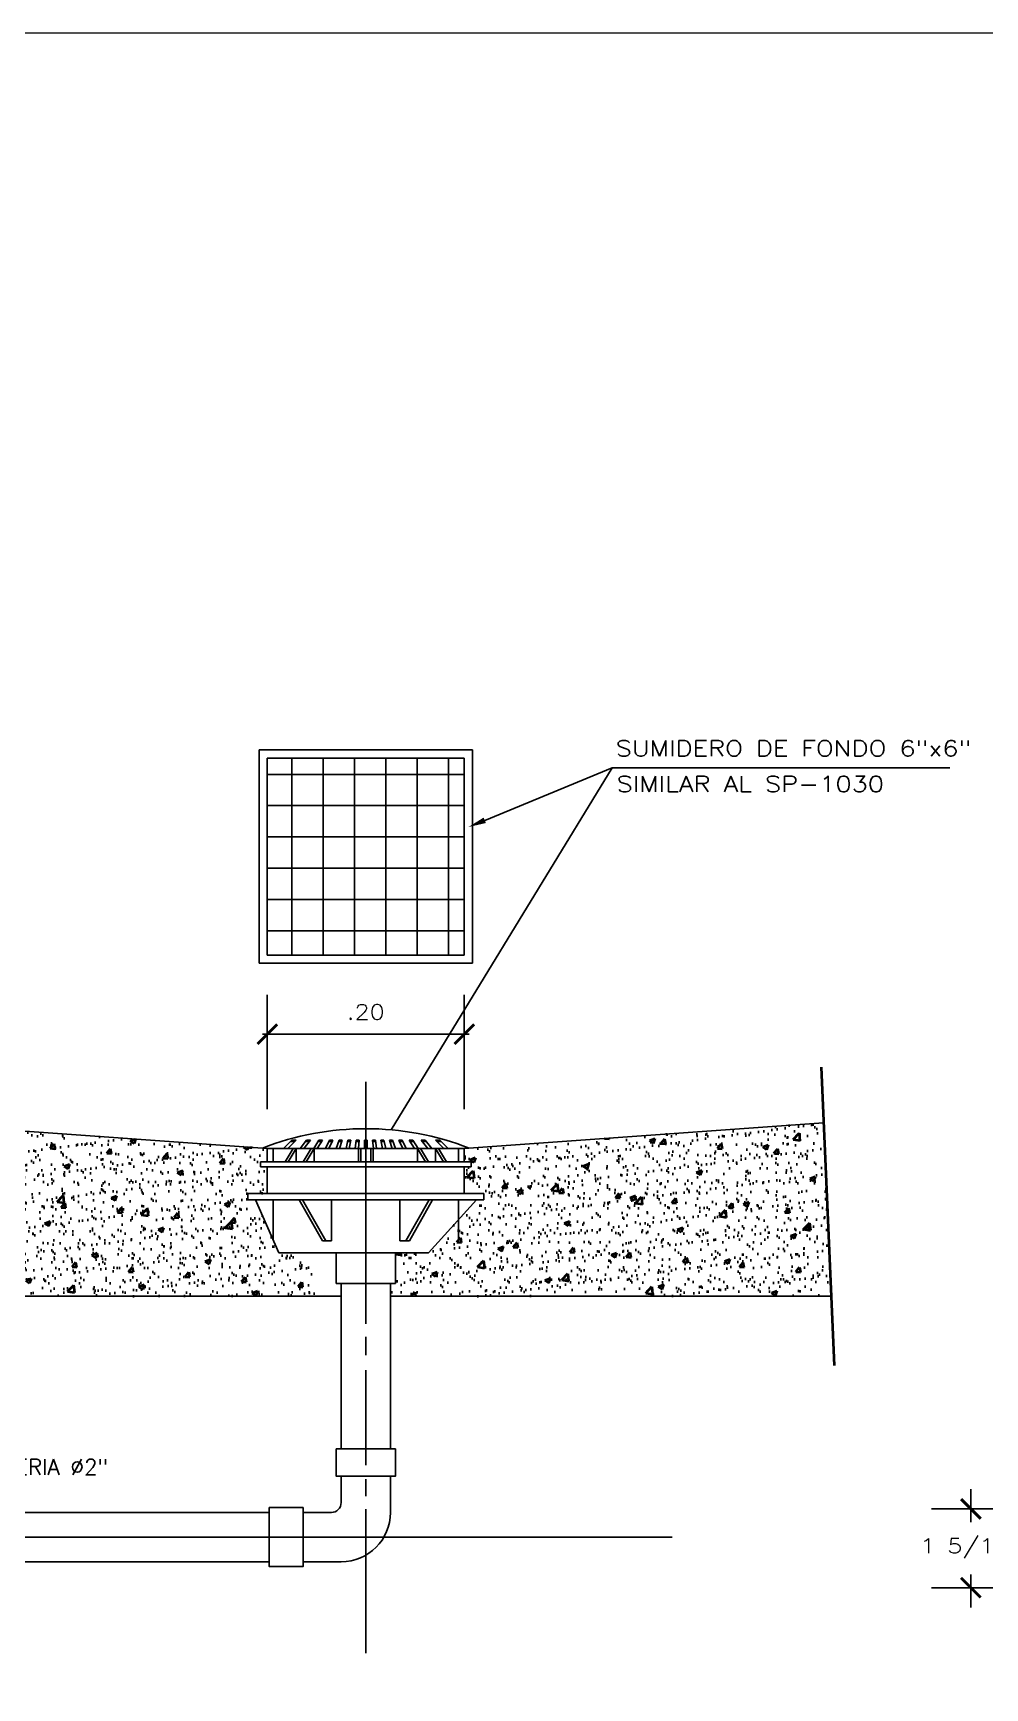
# Model space of a CAD drawing. Header units: millimetres. Extents: x 300 to 403, y 95 to 158.
# Drawn here: x 386.14 to 395.8, y 140.78 to 157.59 of the extents above; entities that cross this region are included whole.
import ezdxf

# ---------------------------------------------------------------- set-up
doc = ezdxf.new("R2010")
doc.units = ezdxf.units.MM
doc.layers.get('0').update_dxf_attribs({"lineweight": 15})
doc.layers.get('DEFPOINTS').update_dxf_attribs({"lineweight": 15})
for name, color, linetype in [('001', 1, 'Continuous'), ('DET-PISC', 1, 'Continuous'), ('EQUIPO', 3, 'Continuous'), ('MURO', 5, 'Continuous'), ('MUROS', 1, 'Continuous')]:
    doc.layers.add(name, color=color, linetype=linetype)
doc.layers.add('04', color=4, linetype='Continuous', lineweight=40)
doc.styles.add('1-20', font='ROMANS.SHX', dxfattribs={"width": 1.2, "height": 0.15})
doc.styles.add('ROMANS', font='romans.shx')
doc.dimstyles.new('1-20', dxfattribs={"dimtxt": 0.05, "dimasz": 0.2, "dimexe": 0.4, "dimexo": 0.4, "dimgap": 0.15, "dimtad": 1, "dimlfac": 0.2, "dimzin": 4, "dimdsep": 46, "dimtxsty": '1-20', "dimblk1": 'ARCHTICK', "dimblk2": 'ARCHTICK', "dimsah": 1, "dimcen": 0.1, "dimdle": 0.05, "dimclrd": 256, "dimclre": 256, "dimclrt": 2, "dimadec": 0, "dimazin": 0, "dimtfac": 1.8, "dimtdec": 4, "dimtix": 1, "dimtmove": 0, "dimatfit": 3, "dimldrblk": 'ARCHTICK', "dimfxl": 1, "dimtolj": 1, "dimtzin": 0, "dimarcsym": 0})
pattern_1 = [(50, (-1613.37595, -1949.861), (0.573808146, -0.05020171), [0.06, -0.66]), (355, (-1613.37595, -1949.861), (-0.11100107, 0.60175371), [0.048, -0.528]), (100.4514, (-1613.32813, -1949.8652), (0.46280751, 0.55155163), [0.05099215, -0.56091369]), (46.1842, (-1613.37595, -1949.701), (0.85379284, -0.13241521), [0.09, -0.99]), (96.6356, (-1613.3048, -1949.71204), (0.74773016, 0.7792943), [0.07648823, -0.8413704]), (351.1842, (-1613.37595, -1949.701), (0.74772956, 0.77929488), [0.072, -0.792]), (21, (-1613.29595, -1949.741), (0.47752564, -0.32209511), [0.06, -0.66]), (326, (-1613.29595, -1949.741), (0.19465227, 0.58012004), [0.048, -0.528]), (71.4514, (-1613.25615, -1949.76785), (0.6721781, 0.2580244), [0.05099215, -0.56091369]), (37.5, (-1613.37595, -1949.861), (0.009727884, 0.266315083), [0, -0.5216, 0, -0.536, 0, -0.53]), (7.5, (-1613.37595, -1949.861), (0.21045563, 0.31552937), [0, -0.3056, 0, -0.5096, 0, -0.202]), (327.5, (-1613.55435, -1949.861), (0.427057949, -0.018043897), [0, -0.2, 0, -0.624, 0, -0.828]), (317.5, (-1613.63435, -1949.861), (0.466548935, 0.080083986), [0, -0.26, 0, -0.4144, 0, -0.588])]
pattern_2 = [(37.5, (-1613.37595, -1949.861), (-0.006299336, 0.192682377), [0, -0.152, 0, -0.17, 0, -0.1625]), (7.5, (-1613.37595, -1949.861), (0.17697767, 0.282214607), [0, -0.082, 0, -0.137, 0, -0.0525]), (327.5, (-1613.49895, -1949.861), (0.311414186, 0.000565905), [0, -0.05, 0, -0.18, 0, -0.235]), (317.5, (-1613.49895, -1949.861), (0.30061266, 0.087767556), [0, -0.025, 0, -0.118, 0, -0.135])]

# ---------------------------------------------------------------- blocks, each defined once
blk = doc.blocks.new('_ARCHTICK')
at = {"color": 0, "linetype": 'ByBlock', "const_width": 0.15}
blk.add_lwpolyline([(-0.5, -0.5), (0.5, 0.5)], dxfattribs=at)
blk = doc.blocks.new('*D34')
at = {"layer": 'DEFPOINTS', "color": 0, "transparency": 16777216}
for p in [(395.659, 142.602), (396.365, 142.602), (396.365, 141.802)]:
    blk.add_point(p, dxfattribs=at)
at = {"layer": 'MUROS', "lineweight": -2, "transparency": 16777216}
for p, q in [((395.659, 142.602), (395.659, 142.802)), ((396.265, 142.602), (395.259, 142.602)), ((395.659, 142.602), (395.659, 142.466)), ((395.659, 141.802), (395.659, 141.937)), ((396.265, 141.802), (395.259, 141.802)), ((395.659, 141.802), (395.659, 141.602))]:
    blk.add_line(p, q, dxfattribs=at)
at = {"layer": 'MUROS', "lineweight": -2, "transparency": 16777216, "xscale": 0.2, "yscale": 0.2, "zscale": 0.2}
for p, rotation in [((395.659, 142.602), 270), ((395.659, 141.802), 90)]:
    blk.add_blockref('_ARCHTICK', p, dxfattribs=dict(at, rotation=rotation))
at = {"layer": 'MUROS', "color": 2, "transparency": 16777216, "insert": (395.659, 142.202), "char_height": 0.15, "attachment_point": 5, "style": '1-20'}
blk.add_mtext('\\A1;1 5/16"', dxfattribs=at)
blk = doc.blocks.new('*D36')
at = {"layer": 'DEFPOINTS', "color": 0, "transparency": 16777216}
for p in [(390.516, 147.423), (388.516, 146.262), (390.516, 146.262)]:
    blk.add_point(p, dxfattribs=at)
at = {"layer": 'MUROS', "lineweight": -2, "transparency": 16777216}
for p, q in [((388.516, 146.662), (388.516, 147.823)), ((390.516, 146.662), (390.516, 147.823)), ((388.466, 147.423), (390.566, 147.423))]:
    blk.add_line(p, q, dxfattribs=at)
at = {"layer": 'MUROS', "lineweight": -2, "transparency": 16777216, "xscale": 0.2, "yscale": 0.2, "zscale": 0.2, "rotation": 180}
blk.add_blockref('_ARCHTICK', (388.516, 147.423), dxfattribs=at)
at = {"layer": 'MUROS', "lineweight": -2, "transparency": 16777216, "xscale": 0.2, "yscale": 0.2, "zscale": 0.2}
blk.add_blockref('_ARCHTICK', (390.516, 147.423), dxfattribs=at)
at = {"layer": 'MUROS', "color": 2, "transparency": 16777216, "insert": (389.516, 147.648), "char_height": 0.15, "attachment_point": 5, "style": '1-20'}
blk.add_mtext('\\A1;.20', dxfattribs=at)

msp = doc.modelspace()

# ---------------------------------------------------------------- hatches: boundary and pattern name
at = {"layer": '001'}
h = msp.add_hatch(dxfattribs=at)
h.set_pattern_fill('NET', color=256, scale=0.1, style=0)
h.set_pattern_definition([(0, (-6.83885, -17.57944), (0, 0.3175), []), (90, (-6.83885, -17.57944), (-0.3175, 2e-17), [])])
h.paths.add_polyline_path([(390.516, 148.226), (390.516, 150.226), (388.516, 150.226), (388.516, 148.226)])
at = {"layer": '04'}
h = msp.add_hatch(dxfattribs=at)
h.set_pattern_fill('AR-CONC', color=2, scale=0.08, style=0)
h.set_pattern_definition(pattern_1)
h.paths.add_polyline_path([(388.516, 146.076), (388.446, 146.076), (388.446, 146.127), (388.516, 146.127), (388.516, 146.262), (384.522, 146.546), (384.476, 144.762), (389.016, 144.762), (389.016, 144.891), (388.966, 144.891), (388.966, 145.202), (388.632, 145.202), (388.395, 145.74), (388.319, 145.74), (388.319, 145.806), (388.516, 145.806)])
h = msp.add_hatch(dxfattribs=at)
h.set_pattern_fill('AR-SAND', color=2, scale=0.1, style=0)
h.set_pattern_definition(pattern_2)
h.paths.add_polyline_path([(388.395, 145.74), (388.319, 145.74), (388.319, 145.806), (388.516, 145.806), (388.516, 146.076), (388.446, 146.076), (388.446, 146.127), (388.516, 146.127), (388.516, 146.262), (384.522, 146.546), (384.476, 144.762), (389.016, 144.762), (389.016, 144.891), (388.966, 144.891), (388.966, 145.202), (388.632, 145.202)])
h = msp.add_hatch(dxfattribs=at)
h.set_pattern_fill('AR-CONC', color=2, scale=0.08, style=0)
h.set_pattern_definition(pattern_1)
h.paths.add_polyline_path([(394.241, 144.762), (394.163, 146.522), (390.516, 146.262), (390.516, 146.127), (390.586, 146.127), (390.586, 146.076), (390.516, 146.076), (390.516, 145.806), (390.713, 145.806), (390.713, 145.74), (390.638, 145.74), (390.151, 145.202), (389.816, 145.202), (389.816, 144.891), (389.766, 144.891), (389.766, 144.762)])
h = msp.add_hatch(dxfattribs=at)
h.set_pattern_fill('AR-SAND', color=2, scale=0.1, style=0)
h.set_pattern_definition(pattern_2)
h.paths.add_polyline_path([(390.516, 146.262), (390.516, 146.127), (390.586, 146.127), (390.586, 146.076), (390.516, 146.076), (390.516, 145.806), (390.713, 145.806), (390.713, 145.74), (390.638, 145.74), (390.151, 145.202), (389.816, 145.202), (389.816, 144.891), (389.766, 144.891), (389.766, 144.762), (394.241, 144.762), (394.163, 146.522)])

# ---------------------------------------------------------------- linework, layer by layer
at = {"color": 5, "ltscale": 0.7}
msp.add_lwpolyline([(299.684, 95.267), (403.016, 95.267), (403.016, 157.588), (299.684, 157.588)], close=True, dxfattribs=at)
at = {"layer": '04', "color": 2}
msp.add_line((394.138, 147.087), (394.272, 144.057), dxfattribs=at)
at = {"layer": 'DET-PISC', "color": 2}
for p, q in [((388.433, 150.309), (390.6, 150.309)), ((388.433, 150.309), (388.433, 148.143)), ((388.516, 150.226), (388.516, 148.226)), ((388.516, 150.226), (390.516, 150.226)), ((390.516, 150.226), (390.516, 148.226)), ((390.6, 150.309), (390.6, 148.143)), ((388.516, 148.226), (390.516, 148.226)), ((390.6, 148.143), (388.433, 148.143))]:
    msp.add_line(p, q, dxfattribs=at)
at = {"layer": 'DET-PISC'}
for p, q in [((389.774, 146.451), (392.018, 150.128)), ((390.724, 149.594), (392.018, 150.128)), ((392.018, 150.128), (395.446, 150.128))]:
    msp.add_line(p, q, dxfattribs=at)
at = {"layer": 'DET-PISC', "color": 6}
msp.add_line((392.018, 150.128), (392.198, 150.128), dxfattribs=at)
at = {"layer": 'DET-PISC'}
msp.add_solid([(390.735, 149.567), (390.712, 149.622), (390.557, 149.526)], dxfattribs=at)
at = {"layer": 'EQUIPO'}
for p, q in [((388.516, 146.262), (390.516, 146.262)), ((388.574, 146.262), (388.574, 146.127)), ((388.765, 146.346), (388.681, 146.262)), ((388.779, 146.262), (388.697, 146.127)), ((388.808, 146.346), (388.724, 146.262)), ((388.81, 146.262), (388.729, 146.127)), ((388.751, 146.333), (388.795, 146.333)), ((388.765, 146.346), (388.808, 146.346)), ((388.81, 146.262), (388.81, 146.127)), ((388.915, 146.346), (388.848, 146.262)), ((388.962, 146.262), (388.88, 146.127)), ((388.954, 146.346), (388.887, 146.262)), ((388.904, 146.333), (388.943, 146.333)), ((388.993, 146.262), (388.911, 146.127)), ((388.915, 146.346), (388.954, 146.346)), ((389.04, 146.346), (388.987, 146.262)), ((388.993, 146.262), (388.993, 146.127)), ((389.076, 146.346), (389.023, 146.262)), ((389.031, 146.333), (389.067, 146.333)), ((389.04, 146.346), (389.076, 146.346)), ((389.148, 146.346), (389.107, 146.262)), ((389.182, 146.346), (389.141, 146.262)), ((389.141, 146.333), (389.175, 146.333)), ((389.148, 146.346), (389.182, 146.346)), ((389.245, 146.346), (389.215, 146.262)), ((389.24, 146.333), (389.272, 146.333)), ((389.245, 146.346), (389.277, 146.346)), ((389.277, 146.346), (389.248, 146.262)), ((389.334, 146.346), (389.315, 146.262)), ((389.331, 146.333), (389.362, 146.333)), ((389.334, 146.346), (389.365, 146.346)), ((389.365, 146.346), (389.346, 146.262)), ((389.419, 146.346), (389.409, 146.262)), ((389.417, 146.333), (389.448, 146.333)), ((389.419, 146.346), (389.449, 146.346)), ((389.449, 146.346), (389.44, 146.262)), ((389.441, 146.262), (389.441, 146.127)), ((389.465, 146.262), (389.465, 146.127)), ((389.501, 146.346), (389.531, 146.346)), ((389.501, 146.346), (389.501, 146.262)), ((389.501, 146.333), (389.531, 146.333)), ((389.531, 146.346), (389.531, 146.262)), ((389.567, 146.262), (389.567, 146.127)), ((389.583, 146.346), (389.593, 146.262)), ((389.614, 146.346), (389.583, 146.346)), ((389.615, 146.333), (389.585, 146.333)), ((389.591, 146.262), (389.591, 146.127)), ((389.614, 146.346), (389.623, 146.262)), ((389.667, 146.346), (389.686, 146.262)), ((389.698, 146.346), (389.667, 146.346)), ((389.701, 146.333), (389.67, 146.333)), ((389.698, 146.346), (389.718, 146.262)), ((389.755, 146.346), (389.785, 146.262)), ((389.788, 146.346), (389.755, 146.346)), ((389.792, 146.333), (389.76, 146.333)), ((389.788, 146.346), (389.817, 146.262)), ((389.851, 146.346), (389.891, 146.262)), ((389.885, 146.346), (389.851, 146.346)), ((389.891, 146.333), (389.857, 146.333)), ((389.885, 146.346), (389.925, 146.262)), ((389.957, 146.346), (390.01, 146.262)), ((389.993, 146.346), (389.957, 146.346)), ((390.001, 146.333), (389.965, 146.333)), ((389.993, 146.346), (390.046, 146.262)), ((390.039, 146.262), (390.039, 146.127)), ((390.039, 146.262), (390.121, 146.127)), ((390.07, 146.262), (390.152, 146.127)), ((390.118, 146.346), (390.079, 146.346)), ((390.079, 146.346), (390.146, 146.262)), ((390.128, 146.333), (390.089, 146.333)), ((390.118, 146.346), (390.185, 146.262)), ((390.222, 146.262), (390.222, 146.127)), ((390.222, 146.262), (390.304, 146.127)), ((390.224, 146.346), (390.309, 146.262)), ((390.268, 146.346), (390.224, 146.346)), ((390.281, 146.333), (390.238, 146.333)), ((390.253, 146.262), (390.335, 146.127)), ((390.268, 146.346), (390.352, 146.262)), ((390.458, 146.262), (390.458, 146.127)), ((388.516, 146.127), (390.516, 146.127)), ((388.516, 146.076), (390.516, 146.076)), ((388.395, 145.74), (390.638, 145.74)), ((388.516, 145.806), (390.516, 145.806)), ((388.574, 145.74), (388.574, 145.333)), ((388.838, 145.74), (389.075, 145.325)), ((388.873, 145.74), (389.109, 145.325)), ((389.169, 145.325), (389.169, 145.74)), ((389.863, 145.325), (389.863, 145.74)), ((390.159, 145.74), (389.923, 145.325)), ((390.194, 145.74), (389.958, 145.325)), ((390.458, 145.74), (390.458, 145.333)), ((389.075, 145.325), (389.169, 145.325)), ((389.216, 145.202), (389.816, 145.202)), ((389.958, 145.325), (389.863, 145.325)), ((389.266, 144.891), (389.766, 144.891)), ((389.266, 144.762), (389.266, 143.211)), ((389.266, 144.762), (389.266, 144.085)), ((389.766, 144.762), (389.766, 143.211)), ((389.766, 144.762), (389.766, 144.085)), ((389.266, 142.934), (389.266, 142.666)), ((389.766, 142.934), (389.766, 142.566)), ((385.501, 142.566), (388.535, 142.566)), ((388.879, 142.566), (389.166, 142.566)), ((385.501, 142.066), (388.535, 142.066)), ((388.879, 142.066), (389.266, 142.066))]:
    msp.add_line(p, q, dxfattribs=at)
for points in [[(389.216, 143.211), (389.816, 143.211), (389.816, 142.934), (389.216, 142.934)], [(388.535, 142.616), (388.535, 142.016), (388.879, 142.016), (388.879, 142.616)]]:
    msp.add_lwpolyline(points, close=True, dxfattribs=at)
for centre, radius, start, end in [((389.516, 143.559), 2.904, 68.8027, 111.1973), ((389.166, 142.666), 0.1, 270, 0), ((389.266, 142.566), 0.5, 270, 0)]:
    msp.add_arc(centre, radius, start, end, dxfattribs=at)
at = {"layer": 'MURO'}
for p, q in [((388.516, 146.262), (384.522, 146.546)), ((390.516, 146.262), (394.163, 146.522)), ((388.516, 146.262), (388.516, 146.127)), ((390.516, 146.262), (390.516, 146.127)), ((388.446, 146.127), (388.446, 146.076)), ((388.516, 146.127), (388.446, 146.127)), ((388.446, 146.076), (388.516, 146.076)), ((388.516, 146.076), (388.516, 145.806)), ((390.516, 146.127), (390.586, 146.127)), ((390.586, 146.076), (390.516, 146.076)), ((390.516, 146.076), (390.516, 145.806)), ((390.586, 146.127), (390.586, 146.076)), ((388.319, 145.806), (388.319, 145.74)), ((388.516, 145.806), (388.319, 145.806)), ((388.319, 145.74), (388.395, 145.74)), ((388.395, 145.74), (388.632, 145.202)), ((390.638, 145.74), (390.151, 145.202)), ((390.516, 145.806), (390.713, 145.806)), ((390.713, 145.74), (390.638, 145.74)), ((390.713, 145.806), (390.713, 145.74)), ((388.632, 145.202), (389.216, 145.202)), ((389.216, 145.202), (389.216, 144.891)), ((390.151, 145.202), (389.816, 145.202)), ((389.816, 145.202), (389.816, 144.891)), ((389.216, 144.891), (389.266, 144.891)), ((389.266, 144.762), (389.266, 144.891)), ((389.766, 144.762), (389.766, 144.891)), ((389.816, 144.891), (389.766, 144.891)), ((384.476, 144.762), (389.266, 144.762)), ((389.766, 144.762), (394.241, 144.762))]:
    msp.add_line(p, q, dxfattribs=at)
at = {"layer": 'MUROS'}
for p, q in [((389.516, 144.482), (389.516, 146.938)), ((389.516, 144.162), (389.516, 144.348)), ((389.516, 143.047), (389.516, 144.012)), ((389.516, 142.732), (389.516, 142.905)), ((389.516, 141.136), (389.516, 142.598))]:
    msp.add_line(p, q, dxfattribs=at)
at = {"layer": 'MUROS', "linetype": 'Continuous', "ltscale": 0.2}
msp.add_line((384.187, 142.316), (392.625, 142.316), dxfattribs=at)

# ---------------------------------------------------------------- texts
at = {"layer": 'DET-PISC', "color": 2, "style": 'ROMANS', "width": 1.2}
for s, p in [('SUMIDERO DE FONDO 6"x6"', (392.053, 150.245)), ('SIMILAR AL SP-1030', (392.062, 149.884))]:
    msp.add_text(s, height=0.16, dxfattribs=at).set_placement(p)
at = {"layer": 'DET-PISC', "color": 2, "insert": (386.902, 143.028), "char_height": 0.16, "attachment_point": 6, "style": 'ROMANS'}
msp.add_mtext('TUBERIA Ø2"', dxfattribs=at)

# ---------------------------------------------------------------- dimensions: what is measured, and where the dimension line sits
at = {"layer": 'MUROS', "ltscale": 0.07}
dim = msp.add_linear_dim(base=(390.516, 147.423), p1=(388.516, 146.262), p2=(390.516, 146.262), text='.20', dimstyle='1-20', dxfattribs=at)
dim.commit()
dim.dimension.update_dxf_attribs({"geometry": '*D36', "text_midpoint": (389.516, 147.648)})
dim = msp.add_linear_dim(base=(395.659, 142.602), p1=(396.365, 141.802), p2=(396.365, 142.602), angle=90, text='1 5/16"', dimstyle='1-20', override={"dimexo": 0.1, "dimtih": 1, "dimtoh": 1}, dxfattribs=at)
dim.commit()
dim.dimension.update_dxf_attribs({"geometry": '*D34', "text_midpoint": (395.659, 142.202)})

doc.saveas('drawing.dxf')
